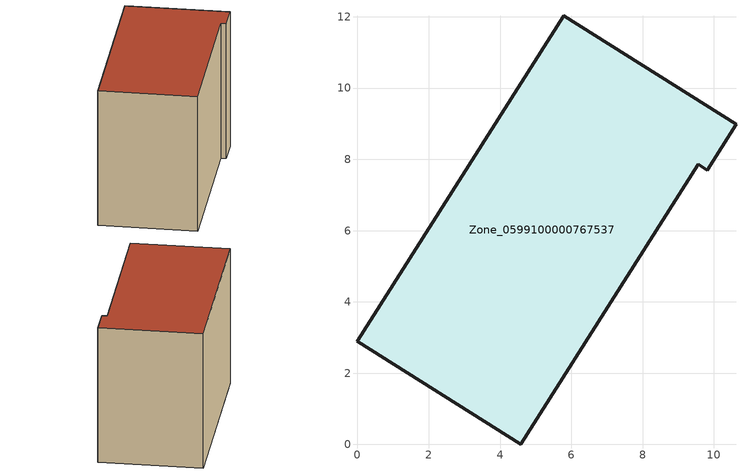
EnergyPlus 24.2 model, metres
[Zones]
Zone_0599100000767537
 floor ground (C_G): 9.55,7.86 4.58,0 0,2.9 5.79,12.03 10.62,8.98 9.81,7.7 z1.64
 wall outside (C_F): 5.79,12.03 0,2.9 4.58,0 9.55,7.86 9.81,7.7 10.62,8.98 5.79,12.03 z1.64:9.63
 roof outside (C_R): 9.81,7.7 10.62,8.98 5.79,12.03 0,2.9 4.58,0 9.55,7.86 z9.63
[BUILDING]
Pand.0599100000767537: North Axis=0; Terrain=City; Loads Convergence Tolerance Value=0.04; Temperature Convergence Tolerance Value=0.4; Solar Distribution=FullExterior; Maximum Number of Warmup Days=25; Minimum Number of Warmup Days=1
[Site:Location]
Rotterdam.The.Hague.AP_ZH_NLD Design_Conditions: Latitude=51.96; Longitude=4.45; Time Zone=1; Elevation=-4.5
[SITE:GROUNDTEMPERATURE:BUILDINGSURFACE]
18, 18, 18, 18, 18, 18, 18, 18, 18, 18, 18, 18
[MATERIAL] Thermal Absorptance=0.9; Solar Absorptance=0.7; Visible Absorptance=0.7
Name | Roughness | Thickness | Conductivity | Density | Specific Heat
G.TI.2006-2014 | MediumSmooth | 0.15 | 0.06 | 540 | 1210
F.TI.2006-2014 | Rough | 0.3 | 0.12 | 1920 | 840
R.TI.2006-2014 | MediumRough | 0.2 | 0.08 | 1500 | 1000
[CONSTRUCTION]
C_G: G.TI.2006-2014
C_F: F.TI.2006-2014
C_R: R.TI.2006-2014
[ZONE]
Zone_0599100000767537: Type=1; Multiplier=1; Ceiling Height=Autocalculate; Volume=Autocalculate; Floor Area=autocalculate; Part of Total Floor Area=Yes
[ZONEINFILTRATION:DESIGNFLOWRATE]
Infil_Zone_0599100000767537: Zone or ZoneList or Space or SpaceList=Zone_0599100000767537; Schedule=AlwaysOn; Design Flow Rate Calculation Method=Flow/Area; Flow Rate per Floor Area=0.0015; Constant Term Coefficient=1; Temperature Term Coefficient=0; Velocity Term Coefficient=0; Velocity Squared Term Coefficient=0
[HVACTEMPLATE:ZONE:IDEALLOADSAIRSYSTEM]
Zone_0599100000767537: Maximum Heating Supply Air Temperature=50; Minimum Cooling Supply Air Temperature=13; Maximum Heating Supply Air Humidity Ratio=0.0156; Minimum Cooling Supply Air Humidity Ratio=0.0077; Heating Limit=NoLimit; Cooling Limit=NoLimit; Dehumidification Control Type=ConstantSensibleHeatRatio; Cooling Sensible Heat Ratio=0.7; Dehumidification Setpoint=60; Humidification Control Type=None; Humidification Setpoint=30; Outdoor Air Method=None; Outdoor Air Flow Rate per Person=0.00944; Outdoor Air Flow Rate per Zone Floor Area=0; Outdoor Air Flow Rate per Zone=0; Demand Controlled Ventilation Type=None; Outdoor Air Economizer Type=NoEconomizer; Heat Recovery Type=None; Sensible Heat Recovery Effectiveness=0.7; Latent Heat Recovery Effectiveness=0.65
[ZONECONTROL:THERMOSTAT]
ThermostatControl_Zone_0599100000767537: Zone or ZoneList=Zone_0599100000767537; Control Type Schedule=DualSetpointControlType; Control 1=Thermostat_Zone_0599100000767537; Temperature Difference Between Cutout And Setpoint=0
[THERMOSTATSETPOINT:DUALSETPOINT]
Thermostat_Zone_0599100000767537: Heating Setpoint Temperature Schedule=HeatingSetpoint_Zone_0599100000767537; Cooling Setpoint Temperature Schedule=CoolingSetpoint_Zone_0599100000767537
[SCHEDULE:COMPACT]
HeatingSetpoint_Zone_0599100000767537: Through: 12/31, For: AllDays, Until: 24:00, 21
CoolingSetpoint_Zone_0599100000767537: Through: 12/31, For: AllDays, Until: 24:00, 24
DualSetpointControlType: Through: 12/31, For: AllDays, Until: 24:00, 4
AlwaysOn: Through: 12/31, For: AllDays, Until: 24:00, 1
